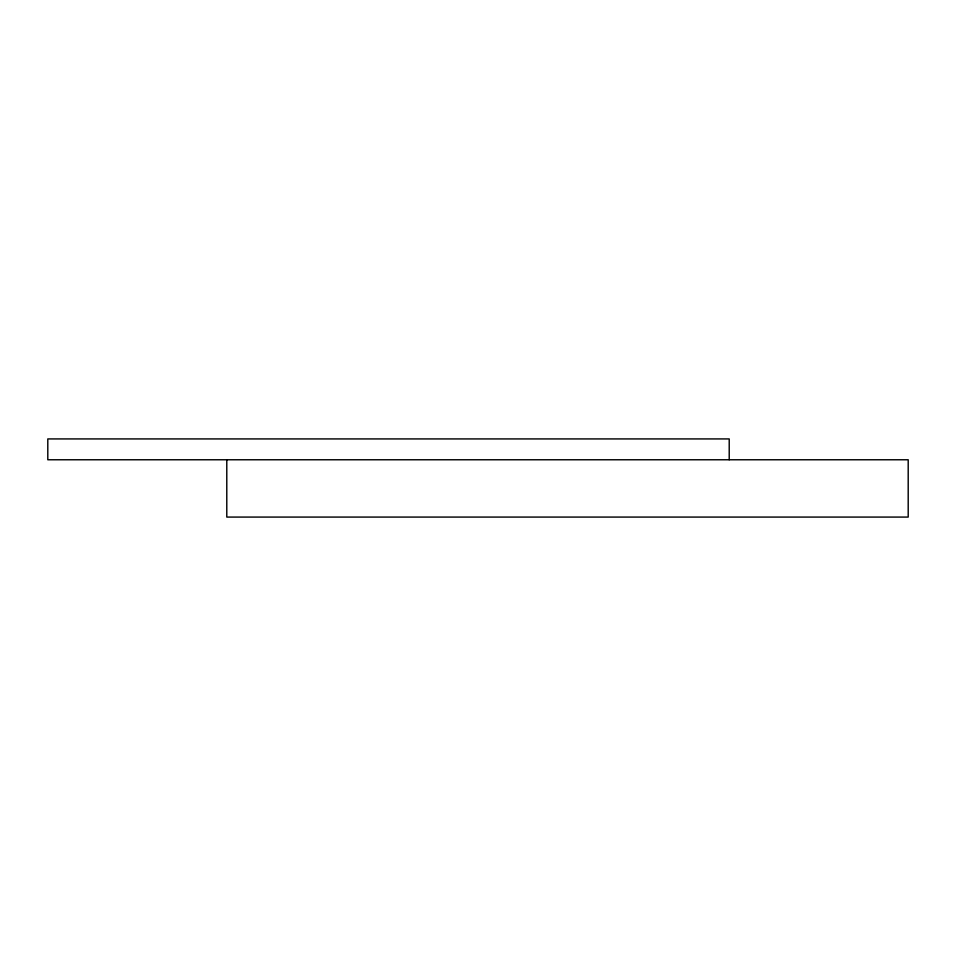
<?xml version="1.0" encoding="UTF-8"?>
<svg xmlns="http://www.w3.org/2000/svg" width="956" height="956" viewBox="0 0 956 956"><rect width="100%" height="100%" fill="white"/><g stroke="black" fill="none" stroke-linecap="round" stroke-linejoin="round"><path stroke-width="1.43" d="M729.213 459.764L729.213 438.924L47.8 438.924L47.8 459.764L908.2 459.764L908.2 517.077L226.787 517.077L226.787 459.764"/></g></svg>
